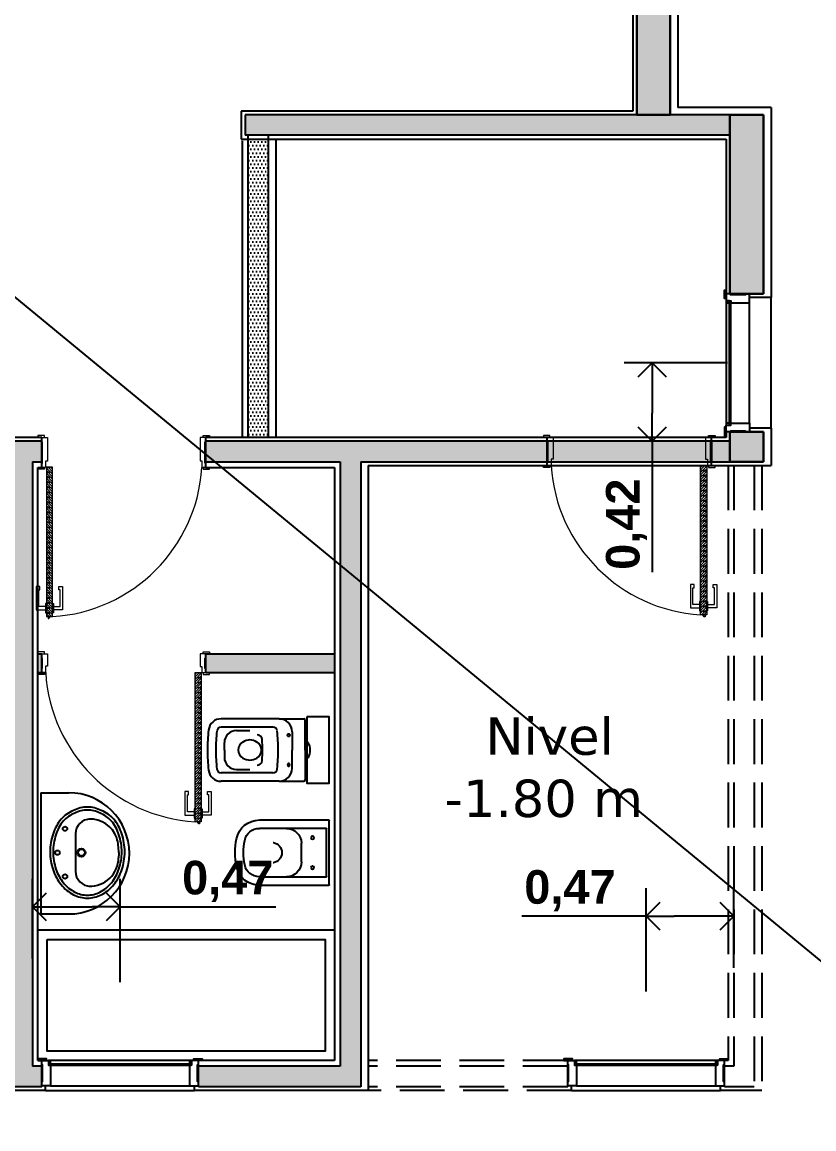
# Model space of a CAD drawing. Header units: millimetres. Extents: x 1416 to 3571, y 1446 to 1743.
# Drawn here: x 1438.39 to 1442.63, y 1486.88 to 1492.81 of the extents above; entities that cross this region are included whole.
import ezdxf

# ---------------------------------------------------------------- set-up
doc = ezdxf.new("R2010")
doc.units = ezdxf.units.MM
doc.header["$PDMODE"] = 3
doc.linetypes.add('ACAD_ISO02W100', pattern=[15, 12, -3])
for name, color, linetype in [('2 - Pisos', 252, 'Continuous'), ('2-Muro 15', 160, 'Continuous'), ('2-Revoques', 7, 'Continuous'), ('2-Sanitarios', 86, 'Continuous'), ('3-Replanteo Carpinterías', 30, 'Continuous'), ('3-Ventanas', 7, 'Continuous')]:
    doc.layers.add(name, color=color, linetype=linetype)
doc.layers.add('2-Muro 20', color=10, linetype='Continuous', lineweight=30)
doc.layers.add('3-Puertas', color=7, linetype='Continuous', lineweight=0)
doc.styles.add('SANSSERIFBOLD', font='sasb____.pfb')
doc.styles.get("Standard").update_dxf_attribs({"font": 'arial.ttf'})
doc.dimstyles.new('cota de flecha 1en100', dxfattribs={"dimtxt": 0.18, "dimasz": 0.15, "dimexe": 0.15, "dimexo": 0, "dimgap": 0.025, "dimtad": 1, "dimtxsty": 'SANSSERIFBOLD', "dimblk": 'OPEN90', "dimcen": 0.3, "dimadec": 0, "dimazin": 0, "dimtfac": 1, "dimtmove": 0, "dimatfit": 3, "dimldrblk": 'OPEN90', "dimfxl": 1, "dimarcsym": 0})
pattern_1 = [(0, (-91.191726, 0), (0.009921875, 0.01984375), [0, -0.01984375])]

# ---------------------------------------------------------------- blocks, each defined once
blk = doc.blocks.new('_Open90')
at = {"color": 0, "linetype": 'ByBlock', "lineweight": -2}
for p, q in [((-0.5, 0.5), (0, 0)), ((0, 0), (-1, 0)), ((0, 0), (-0.5, -0.5))]:
    blk.add_line(p, q, dxfattribs=at)
blk = doc.blocks.new('*D98')
at = {"layer": '3-Replanteo Carpinterías', "color": 0, "lineweight": -2}
for p, q in [((1438.4435, 1487.7929), (1438.4435, 1488.2201)), ((1438.9135, 1487.6662), (1438.9135, 1488.2201)), ((1438.5935, 1488.0701), (1438.7635, 1488.0701)), ((1438.9135, 1488.0701), (1439.749, 1488.0701))]:
    blk.add_line(p, q, dxfattribs=at)
at = {"layer": 'Defpoints', "color": 0}
for p in [(1438.4435, 1488.0701), (1438.4435, 1487.7929), (1438.9135, 1487.6662)]:
    blk.add_point(p, dxfattribs=at)
at = {"layer": '3-Replanteo Carpinterías', "color": 0, "lineweight": -2, "xscale": 0.15, "yscale": 0.15, "zscale": 0.15, "rotation": 180}
blk.add_blockref('_Open90', (1438.4435, 1488.0701), dxfattribs=at)
at = {"layer": '3-Replanteo Carpinterías', "color": 0, "lineweight": -2, "xscale": 0.15, "yscale": 0.15, "zscale": 0.15}
blk.add_blockref('_Open90', (1438.9135, 1488.0701), dxfattribs=at)
at = {"layer": '3-Replanteo Carpinterías', "color": 0, "insert": (1439.4909, 1488.2067), "char_height": 0.18, "attachment_point": 5, "style": 'SANSSERIFBOLD'}
blk.add_mtext('0,47', dxfattribs=at)
blk = doc.blocks.new('*D99')
at = {"layer": '3-Replanteo Carpinterías', "color": 0, "lineweight": -2}
for p, q in [((1442.1693, 1490.9859), (1441.6155, 1490.9859)), ((1441.7655, 1490.8359), (1441.7655, 1490.7159)), ((1442.0426, 1490.5659), (1441.6155, 1490.5659)), ((1441.7655, 1490.5659), (1441.7655, 1489.8649))]:
    blk.add_line(p, q, dxfattribs=at)
at = {"layer": 'Defpoints', "color": 0}
for p in [(1442.1693, 1490.9859), (1441.7655, 1490.5659), (1442.0426, 1490.5659)]:
    blk.add_point(p, dxfattribs=at)
at = {"layer": '3-Replanteo Carpinterías', "color": 0, "lineweight": -2, "xscale": 0.15, "yscale": 0.15, "zscale": 0.15}
for p, rotation in [((1441.7655, 1490.9859), 90), ((1441.7655, 1490.5659), 270)]:
    blk.add_blockref('_Open90', p, dxfattribs=dict(at, rotation=rotation))
at = {"layer": '3-Replanteo Carpinterías', "color": 0, "insert": (1441.6289, 1490.1214), "char_height": 0.18, "attachment_point": 5, "rotation": 90, "style": 'SANSSERIFBOLD'}
blk.add_mtext('0,42', dxfattribs=at)
blk = doc.blocks.new('i')
for p, q in [((1235.1346, 1802.349), (1235.3245, 1802.349)), ((1235.1346, 1802.304), (1235.4925, 1802.304)), ((1235.3245, 1802.349), (1235.5065, 1802.349)), ((1235.4945, 1802.302), (1235.4945, 1802.046)), ((1235.5095, 1802.346), (1235.5095, 1802.002)), ((1235.3595, 1802.224), (1235.3595, 1802.124)), ((1235.4925, 1802.044), (1235.1346, 1802.044)), ((1235.1346, 1801.999), (1235.3245, 1801.999)), ((1235.3245, 1801.999), (1235.5065, 1801.999))]:
    blk.add_line(p, q)
for centre in [(1235.4195, 1802.254), (1235.4195, 1802.094)]:
    blk.add_circle(centre, 0.0085)
for centre, radius, start, end in [((1235.1346, 1802.224), 0.125, 90, 168.55585), ((1235.1346, 1802.224), 0.08, 90, 168.55585), ((1235.2795, 1802.224), 0.08, 0, 90), ((1235.4925, 1802.302), 0.002, 0, 90), ((1235.5065, 1802.346), 0.003, 0, 90), ((1235.3815, 1802.174), 0.377, 168.55585, 191.44415), ((1235.3815, 1802.174), 0.332, 168.55585, 191.44415), ((1235.1995, 1802.1536), 0.075, 82.39422, 82.744), ((1235.1978, 1802.1714), 0.0578, 2.61926, 78.39406), ((1235.1978, 1802.1767), 0.0578, 281.60594, 357.38074), ((1235.1995, 1802.1944), 0.075, 277.256, 277.60578), ((1235.2795, 1802.124), 0.08, 270, 0), ((1235.1346, 1802.124), 0.125, 191.44415, 270), ((1235.1346, 1802.124), 0.08, 191.44415, 270), ((1235.4925, 1802.046), 0.002, 270, 0), ((1235.5065, 1802.002), 0.003, 270, 0)]:
    blk.add_arc(centre, radius, start, end)
blk = doc.blocks.new('*D74')
at = {"layer": '3-Replanteo Carpinterías', "color": 0, "lineweight": -2}
for p, q in [((1441.7335, 1487.6162), (1441.7335, 1488.1701)), ((1442.2035, 1487.7429), (1442.2035, 1488.1701)), ((1441.7335, 1488.0201), (1441.0674, 1488.0201)), ((1442.0535, 1488.0201), (1441.8835, 1488.0201))]:
    blk.add_line(p, q, dxfattribs=at)
at = {"layer": 'Defpoints', "color": 0}
for p in [(1442.2035, 1488.0201), (1442.2035, 1487.7429), (1441.7335, 1487.6162)]:
    blk.add_point(p, dxfattribs=at)
at = {"layer": '3-Replanteo Carpinterías', "color": 0, "lineweight": -2, "xscale": 0.15, "yscale": 0.15, "zscale": 0.15, "rotation": 180}
blk.add_blockref('_Open90', (1441.7335, 1488.0201), dxfattribs=at)
at = {"layer": '3-Replanteo Carpinterías', "color": 0, "lineweight": -2, "xscale": 0.15, "yscale": 0.15, "zscale": 0.15}
blk.add_blockref('_Open90', (1442.2035, 1488.0201), dxfattribs=at)
at = {"layer": '3-Replanteo Carpinterías', "color": 0, "insert": (1441.3254, 1488.1567), "char_height": 0.18, "attachment_point": 5, "style": 'SANSSERIFBOLD'}
blk.add_mtext('0,47', dxfattribs=at)

msp = doc.modelspace()

# ---------------------------------------------------------------- hatches: boundary and pattern name
at = {"layer": '2-Muro 15'}
h = msp.add_hatch(dxfattribs=at)
h.set_pattern_fill('DOTS', color=256, scale=0.0125, style=0)
h.set_pattern_definition(pattern_1)
h.paths.add_polyline_path([(1442.1835, 1492.3159), (1441.8635, 1492.3159), (1441.6835, 1492.3159), (1439.5835, 1492.3159), (1439.5835, 1492.2059), (1442.1835, 1492.2059)])
h.paths.add_polyline_path([(1442.1835, 1490.5659), (1439.3735, 1490.5659), (1439.3735, 1490.4559), (1440.0935, 1490.4559), (1440.0935, 1487.2159), (1439.3335, 1487.2159), (1439.3335, 1487.1059), (1440.2035, 1487.1059), (1440.2035, 1490.4559), (1442.1835, 1490.4559)])
h.paths.add_polyline_path([(1438.4935, 1490.5659), (1437.2735, 1490.5659), (1437.2735, 1490.4559), (1438.3335, 1490.4559), (1438.3335, 1487.4159), (1437.5835, 1487.4159), (1437.5835, 1487.3059), (1438.3335, 1487.3059), (1438.3335, 1487.1059), (1438.4935, 1487.1059), (1438.4935, 1487.2159), (1438.4435, 1487.2159), (1438.4435, 1490.4559), (1438.4935, 1490.4559)])
h.paths.add_polyline_path([(1436.3435, 1490.3859), (1436.2335, 1490.3859), (1436.2335, 1489.3359), (1436.3435, 1489.3359)])
h.paths.add_polyline_path([(1436.3935, 1490.5659), (1436.3435, 1490.5659), (1436.3435, 1490.4559), (1436.3935, 1490.4559)])
h.paths.add_polyline_path([(1436.3435, 1488.3959), (1436.2335, 1488.3959), (1436.2335, 1487.3059), (1436.7435, 1487.3059), (1436.7435, 1487.4159), (1436.3435, 1487.4159)])
h = msp.add_hatch(dxfattribs=at)
h.set_pattern_fill('DOTS', color=256, scale=0.0125, style=0)
h.set_pattern_definition(pattern_1)
h.paths.add_polyline_path([(1439.7083, 1492.1859), (1439.5983, 1492.1859), (1439.5983, 1490.5859), (1439.7083, 1490.5859)])
at = {"layer": '2-Muro 20'}
h = msp.add_hatch(dxfattribs=at)
h.set_pattern_fill('DOTS', color=256, scale=0.0125, style=0)
h.set_pattern_definition(pattern_1)
h.paths.add_polyline_path([(1439.5935, 1495.3559), (1439.5935, 1495.5359), (1438.9835, 1495.5359), (1438.9835, 1495.3559)])
h.paths.add_polyline_path([(1441.8635, 1495.5359), (1441.6335, 1495.5359), (1441.6335, 1495.3559), (1441.6835, 1495.3559), (1441.6835, 1495.3059), (1441.8635, 1495.3059)])
h.paths.add_polyline_path([(1441.6835, 1492.3159), (1441.8635, 1492.3159), (1441.8635, 1494.7159), (1441.6835, 1494.7159)])
h.paths.add_polyline_path([(1442.3635, 1492.3159), (1442.1835, 1492.3159), (1442.1835, 1491.3559), (1442.3635, 1491.3559)])
h.paths.add_polyline_path([(1442.3635, 1490.4559), (1442.3635, 1490.6159), (1442.1835, 1490.6159), (1442.1835, 1490.4559)])
h.paths.add_polyline_path([(1431.9635, 1492.0559), (1432.1435, 1492.0559), (1432.1435, 1494.4659), (1431.9635, 1494.4659)])
h.paths.add_polyline_path([(1432.8935, 1495.3559), (1432.8935, 1495.5359), (1431.9635, 1495.5359), (1431.9635, 1495.3059), (1432.1435, 1495.3059), (1432.1435, 1495.3559)])
h.paths.add_polyline_path([(1435.3335, 1495.5359), (1435.3335, 1495.3559), (1436.5435, 1495.3559), (1436.5435, 1495.5359)])
h.paths.add_polyline_path([(1435.3335, 1490.5659), (1435.3335, 1490.3859), (1436.3435, 1490.3859), (1436.3435, 1490.5659)])
h.paths.add_polyline_path([(1432.8935, 1490.3859), (1432.8935, 1490.5659), (1432.1435, 1490.5659), (1432.1435, 1491.2159), (1431.9635, 1491.2159), (1431.9635, 1490.3859)])
at = {"layer": '2-Revoques'}
h = msp.add_hatch(dxfattribs=at)
h.set_pattern_fill('DOTS', color=256, scale=0.0125, style=0)
h.set_pattern_definition(pattern_1)
h.paths.add_polyline_path([(1439.3735, 1489.4259), (1439.3735, 1489.4034), (1439.3735, 1489.3259), (1440.0635, 1489.3259), (1440.0635, 1489.4259)])
h.paths.add_polyline_path([(1436.2135, 1490.5859), (1436.3135, 1490.5859), (1436.3135, 1491.3859), (1436.2135, 1491.3859)])
h.paths.add_polyline_path([(1436.3135, 1495.3356), (1436.2135, 1495.3356), (1436.2135, 1492.2859), (1436.3135, 1492.2859)])
h.paths.add_polyline_path([(1438.4935, 1489.4259), (1438.4735, 1489.4259), (1438.4735, 1489.3259), (1438.4935, 1489.3259), (1438.4935, 1489.3484)])
at = {"layer": '3-Puertas'}
h = msp.add_hatch(dxfattribs=at)
h.set_pattern_fill('CORK', color=252, scale=0.003, angle=765, style=0)
h.set_pattern_definition([(315, (1316.915751, 1606.219166), (-0.0067351921, -0.0067351921), []), (180, (1316.922486, 1606.219166), (-1e-17, 0.02694078), [0.01347039, -0.01347039]), (180, (1316.92417, 1606.217482), (-1e-17, 0.02694078), [0.01347039, -0.01347039]), (180, (1316.925854, 1606.215798), (-1e-17, 0.02694078), [0.01347039, -0.01347039])])
h.paths.add_polyline_path([(1438.5516, 1489.6262), (1438.5516, 1490.4262), (1438.5184, 1490.4262), (1438.5184, 1489.6262)])
h = msp.add_hatch(dxfattribs=at)
h.set_pattern_fill('CORK', color=252, scale=0.003, angle=765, style=0)
h.set_pattern_definition([(225, (1563.661309, 1606.229166), (0.0067351921, -0.0067351921), []), (7e-15, (1563.654574, 1606.229166), (1e-17, 0.02694078), [0.01347039, -0.01347039]), (7e-15, (1563.65289, 1606.227482), (1e-17, 0.02694078), [0.01347039, -0.01347039]), (7e-15, (1563.651206, 1606.225798), (1e-17, 0.02694078), [0.01347039, -0.01347039])])
h.paths.add_polyline_path([(1442.0254, 1489.6362), (1442.0254, 1490.4362), (1442.0587, 1490.4362), (1442.0587, 1489.6362)])
h = msp.add_hatch(dxfattribs=at)
h.set_pattern_fill('CORK', color=252, scale=0.003, angle=765, style=0)
h.set_pattern_definition([(225, (1560.951309, 1605.119166), (0.0067351921, -0.0067351921), []), (7e-15, (1560.944574, 1605.119166), (1e-17, 0.02694078), [0.01347039, -0.01347039]), (7e-15, (1560.94289, 1605.117482), (1e-17, 0.02694078), [0.01347039, -0.01347039]), (7e-15, (1560.941206, 1605.115798), (1e-17, 0.02694078), [0.01347039, -0.01347039])])
h.paths.add_polyline_path([(1439.3154, 1488.5262), (1439.3154, 1489.3262), (1439.3487, 1489.3262), (1439.3487, 1488.5262)])

# ---------------------------------------------------------------- linework, layer by layer
at = {"layer": '2-Muro 15'}
for p, q in [((1441.6835, 1492.3159), (1439.5835, 1492.3159)), ((1439.5835, 1492.3159), (1439.5835, 1492.2059)), ((1442.1835, 1492.3159), (1441.8635, 1492.3159)), ((1442.1835, 1492.2059), (1439.5835, 1492.2059)), ((1439.5983, 1492.2059), (1439.5983, 1490.5859)), ((1439.7083, 1492.2059), (1439.7083, 1490.5859)), ((1438.4935, 1490.5659), (1437.2735, 1490.5659)), ((1438.4935, 1490.4559), (1438.4935, 1490.5659)), ((1442.1835, 1490.5659), (1439.3735, 1490.5659)), ((1439.3735, 1490.4559), (1439.3735, 1490.5659)), ((1441.2035, 1490.4659), (1441.2035, 1490.5659)), ((1442.0835, 1490.5659), (1442.0835, 1490.4559)), ((1442.0835, 1490.4659), (1442.0835, 1490.5659)), ((1438.4435, 1490.4559), (1438.4935, 1490.4559)), ((1438.4435, 1490.4559), (1438.4435, 1487.2159)), ((1439.3735, 1490.4559), (1440.0935, 1490.4559)), ((1440.0935, 1490.4559), (1440.0935, 1487.2159)), ((1440.2035, 1490.4559), (1442.1835, 1490.4559)), ((1440.2035, 1490.4559), (1440.2035, 1487.1059)), ((1438.4935, 1487.2159), (1438.4435, 1487.2159)), ((1438.4935, 1487.1059), (1438.4935, 1487.2159)), ((1440.0935, 1487.2159), (1439.3335, 1487.2159)), ((1439.3335, 1487.1059), (1439.3335, 1487.2159)), ((1441.3135, 1487.1059), (1441.3135, 1487.2159)), ((1442.1535, 1487.1059), (1442.1535, 1487.2159)), ((1438.4935, 1487.1059), (1438.3335, 1487.1059)), ((1440.2035, 1487.1059), (1439.3335, 1487.1059))]:
    msp.add_line(p, q, dxfattribs=at)
at = {"layer": '2-Muro 15', "linetype": 'ACAD_ISO02W100', "ltscale": 0.02}
for p, q in [((1442.2035, 1490.4359), (1442.2035, 1487.2159)), ((1442.3135, 1490.4359), (1442.3135, 1487.1059)), ((1441.3135, 1487.2159), (1440.2435, 1487.2159)), ((1442.2035, 1487.2159), (1442.1535, 1487.2159)), ((1441.3135, 1487.1059), (1440.2435, 1487.1059)), ((1442.3135, 1487.1059), (1442.1535, 1487.1059))]:
    msp.add_line(p, q, dxfattribs=at)
at = {"layer": '2-Muro 20'}
for p, q in [((1441.6835, 1494.7159), (1441.6835, 1492.3159)), ((1441.8635, 1494.7159), (1441.8635, 1492.3159)), ((1441.8635, 1492.3159), (1441.6835, 1492.3159)), ((1442.1835, 1492.3159), (1442.1835, 1491.3559)), ((1442.3635, 1492.3159), (1442.1835, 1492.3159)), ((1442.3635, 1492.3159), (1442.3635, 1491.3559)), ((1442.1835, 1491.3559), (1442.3635, 1491.3559)), ((1442.1835, 1490.6159), (1442.1835, 1490.4559)), ((1442.1835, 1490.6159), (1442.3635, 1490.6159)), ((1442.3635, 1490.6159), (1442.3635, 1490.4559)), ((1442.1835, 1490.4559), (1442.3635, 1490.4559))]:
    msp.add_line(p, q, dxfattribs=at)
at = {"layer": '2-Revoques'}
for p, q in [((1441.6635, 1494.7159), (1441.6635, 1492.3359)), ((1441.9035, 1494.7359), (1441.9035, 1492.3559)), ((1441.6635, 1492.3359), (1439.5635, 1492.3359)), ((1439.5635, 1492.3359), (1439.5635, 1492.1859)), ((1442.4035, 1492.3559), (1441.9035, 1492.3559)), ((1442.4035, 1492.3559), (1442.4035, 1491.3359)), ((1439.5635, 1492.1859), (1442.1635, 1492.1859)), ((1439.5683, 1492.1759), (1439.5683, 1490.5859)), ((1439.7483, 1492.1859), (1439.7483, 1490.5859)), ((1442.1635, 1492.1859), (1442.1635, 1491.3559)), ((1442.1635, 1490.6159), (1442.1635, 1490.5859)), ((1442.4035, 1490.6359), (1442.4035, 1490.4359)), ((1438.4935, 1490.5859), (1437.2735, 1490.5859)), ((1438.4935, 1490.4259), (1438.4935, 1490.5859)), ((1442.1635, 1490.5859), (1439.3735, 1490.5859)), ((1439.3735, 1490.4259), (1439.3735, 1490.5859)), ((1441.2035, 1490.4359), (1441.2035, 1490.5859)), ((1442.0835, 1490.4359), (1442.0835, 1490.5859)), ((1438.4735, 1490.4259), (1438.4935, 1490.4259)), ((1438.4735, 1487.2459), (1438.4735, 1490.4259)), ((1439.3735, 1490.4259), (1440.0635, 1490.4259)), ((1440.0635, 1490.4259), (1440.0635, 1487.2459)), ((1440.2435, 1490.4359), (1440.2435, 1487.0859)), ((1440.2435, 1490.4359), (1442.4035, 1490.4359)), ((1438.4735, 1489.4259), (1438.4935, 1489.4259)), ((1438.4935, 1489.3259), (1438.4935, 1489.4259)), ((1439.3735, 1489.4259), (1440.0635, 1489.4259)), ((1439.3735, 1489.3259), (1439.3735, 1489.4259)), ((1438.4735, 1489.3259), (1438.4935, 1489.3259)), ((1439.3735, 1489.3259), (1440.0635, 1489.3259)), ((1438.4935, 1487.2459), (1438.4735, 1487.2459)), ((1440.0635, 1487.2459), (1439.3335, 1487.2459)), ((1441.3135, 1487.2459), (1441.2935, 1487.2459)), ((1438.5135, 1487.0859), (1438.2935, 1487.0859)), ((1440.2435, 1487.0859), (1439.3135, 1487.0859))]:
    msp.add_line(p, q, dxfattribs=at)
at = {"layer": '2-Revoques', "linetype": 'ACAD_ISO02W100', "ltscale": 0.02}
for p, q in [((1442.1735, 1490.4359), (1442.1735, 1487.2459)), ((1442.3535, 1490.4359), (1442.3535, 1487.0859)), ((1441.3135, 1487.2459), (1440.2435, 1487.2459)), ((1442.1735, 1487.2459), (1442.1535, 1487.2459)), ((1441.3335, 1487.0859), (1440.2435, 1487.0859)), ((1442.3535, 1487.0859), (1442.1335, 1487.0859))]:
    msp.add_line(p, q, dxfattribs=at)
at = {"layer": '2-Revoques'}
for points in [[(1442.4035, 1491.3359), (1442.2885, 1491.3359), (1442.2885, 1491.3559), (1442.1635, 1491.3559)], [(1442.4035, 1490.6359), (1442.2885, 1490.6359), (1442.2885, 1490.6159), (1442.1635, 1490.6159)], [(1438.5135, 1487.0859), (1438.5135, 1487.1109), (1438.4935, 1487.1109), (1438.4935, 1487.2459)], [(1439.3135, 1487.0859), (1439.3135, 1487.1109), (1439.3335, 1487.1109), (1439.3335, 1487.2459)], [(1441.3335, 1487.0859), (1441.3335, 1487.1109), (1441.3135, 1487.1109), (1441.3135, 1487.2459)], [(1442.1335, 1487.0859), (1442.1335, 1487.1109), (1442.1535, 1487.1109), (1442.1535, 1487.2459)]]:
    msp.add_lwpolyline(points, dxfattribs=at)
at = {"layer": '2-Sanitarios'}
for p, q in [((1454.1141, 1478.355), (1416.4031, 1509.4147)), ((1439.7659, 1489.0782), (1439.4555, 1489.0782)), ((1439.7659, 1489.0782), (1439.8983, 1489.0782)), ((1439.9065, 1488.9109), (1439.9065, 1489.07)), ((1439.7337, 1489.0333), (1439.4549, 1489.0333)), ((1439.5377, 1489.0153), (1439.6096, 1489.0153)), ((1439.8361, 1489.008), (1439.8361, 1488.9109)), ((1439.4729, 1488.9109), (1439.4729, 1488.9505)), ((1439.4729, 1488.9109), (1439.4729, 1488.8713)), ((1439.8361, 1488.8138), (1439.8361, 1488.9109)), ((1439.9065, 1488.9109), (1439.9065, 1488.7518)), ((1439.7337, 1488.7885), (1439.4549, 1488.7885)), ((1439.5377, 1488.8065), (1439.6096, 1488.8065)), ((1439.7659, 1488.7436), (1439.4555, 1488.7436)), ((1439.7659, 1488.7436), (1439.8983, 1488.7436)), ((1438.4885, 1488.6819), (1438.4885, 1488.0319)), ((1438.4885, 1488.6819), (1438.6385, 1488.6819)), ((1438.6745, 1488.4609), (1438.6745, 1488.2609)), ((1438.4885, 1488.0319), (1438.6385, 1488.0319)), ((1440.0635, 1487.9459), (1438.4735, 1487.9459))]:
    msp.add_line(p, q, dxfattribs=at)
for points in [[(1439.9157, 1489.0882), (1439.9157, 1488.7336), (1440.0355, 1488.7336), (1440.0355, 1489.0882)], [(1438.5235, 1487.8959), (1440.0135, 1487.8959), (1440.0135, 1487.2959), (1438.5235, 1487.2959)]]:
    msp.add_lwpolyline(points, close=True, dxfattribs=at)
for points in [[(1439.8178, 1488.9832, -0.120573), (1439.8155, 1488.9837, -0.105064), (1439.8135, 1488.9854, -0.088664), (1439.8122, 1488.9878, -0.079761), (1439.8117, 1488.9908, -0.079761), (1439.8122, 1488.9938, -0.088664), (1439.8135, 1488.9962, -0.105064), (1439.8155, 1488.9979, -0.120573), (1439.8178, 1488.9985, -0.120573)], [(1439.8178, 1488.9985, -0.135765), (1439.8197, 1488.9979, -0.106933), (1439.8215, 1488.9962, -0.081683), (1439.8226, 1488.9939, -0.069843), (1439.823, 1488.9908, -0.069843), (1439.8226, 1488.9878, -0.081683), (1439.8215, 1488.9854, -0.106933), (1439.8197, 1488.9837, -0.135765), (1439.8178, 1488.9832, -0.135765)], [(1439.8178, 1488.8386, 0.120573), (1439.8155, 1488.8381, 0.105064), (1439.8135, 1488.8364, 0.088664), (1439.8122, 1488.834, 0.079761), (1439.8117, 1488.831, 0.079761), (1439.8122, 1488.828, 0.088664), (1439.8135, 1488.8256, 0.105064), (1439.8155, 1488.8239, 0.120573), (1439.8178, 1488.8233, 0.120573)], [(1439.8178, 1488.8233, 0.135765), (1439.8197, 1488.8239, 0.106933), (1439.8215, 1488.8256, 0.081683), (1439.8226, 1488.8279, 0.069843), (1439.823, 1488.831, 0.069843), (1439.8226, 1488.834, 0.081683), (1439.8215, 1488.8364, 0.106933), (1439.8197, 1488.8381, 0.135765), (1439.8178, 1488.8386, 0.135765)], [(1438.9065, 1488.3609, 0.072856), (1438.8961, 1488.4398, 0.088119)], [(1438.9065, 1488.3609, -0.02495), (1438.9055, 1488.3335, -0.088119)]]:
    msp.add_lwpolyline(points, format="xyb", dxfattribs=at)
for points in [[(1438.9385, 1488.3649, 0.080772), (1438.9227, 1488.4621, 0.089305), (1438.88, 1488.5403, 0.110962), (1438.8128, 1488.5869, 0.119182), (1438.7385, 1488.6049, 0.119182), (1438.6643, 1488.5869, 0.110962), (1438.5971, 1488.5403, 0.089305), (1438.5543, 1488.4621, 0.080772), (1438.5385, 1488.3649, 0.080772), (1438.5543, 1488.2678, 0.089305), (1438.5971, 1488.1895, 0.104793), (1438.6643, 1488.1349, 0.119182), (1438.7385, 1488.1169, 0.119182), (1438.8128, 1488.1349, 0.104793), (1438.88, 1488.1895, 0.089305), (1438.9227, 1488.2678, 0.080772)], [(1438.9225, 1488.3649, 0.080772), (1438.9076, 1488.457, 0.088756), (1438.8678, 1488.5298, 0.11126), (1438.8061, 1488.5724, 0.120398), (1438.7385, 1488.5889, 0.120398), (1438.671, 1488.5724, 0.11126), (1438.6092, 1488.5298, 0.088756), (1438.5695, 1488.457, 0.080772), (1438.5545, 1488.3649, 0.080772), (1438.5695, 1488.2728, 0.089305), (1438.6096, 1488.1996, 0.104793), (1438.6716, 1488.1491, 0.119182), (1438.7385, 1488.1329, 0.119182), (1438.8055, 1488.1491, 0.104793), (1438.8675, 1488.1996, 0.089305), (1438.9076, 1488.2728, 0.080772)]]:
    msp.add_lwpolyline(points, format="xyb", close=True, dxfattribs=at)
for centre, radius in [((1438.6185, 1488.4889), 0.012), ((1438.5785, 1488.3609), 0.012), ((1438.7065, 1488.3609), 0.0219), ((1438.7065, 1488.3609), 0.0179), ((1438.6185, 1488.2329), 0.012)]:
    msp.add_circle(centre, radius, dxfattribs=at)
for centre, radius, start, end in [((1439.4555, 1489.0105), 0.0678, 90, 173.56456), ((1439.7659, 1489.008), 0.0702, 0, 90), ((1439.8983, 1489.07), 0.00819, 0, 90), ((1440.3382, 1488.9109), 0.9561, 173.56456, 180), ((1440.3364, 1488.9109), 0.9094, 173.57291, 180), ((1439.4555, 1489.0103), 0.023, 90, 173.57291), ((1439.5377, 1488.9505), 0.0648, 90, 180), ((1439.7331, 1489.0103), 0.023, 6.42709, 90), ((1438.8522, 1488.9109), 0.9094, 0, 6.42709), ((1439.5979, 1488.9109), 0.0504, 121.47191, 180), ((1439.6091, 1488.8959), 0.069, 89.56202, 122.8418), ((1439.6101, 1488.8959), 0.069, 57.1582, 90.43798), ((1439.6213, 1488.9109), 0.0504, 0, 58.52809), ((1439.6485, 1488.9654), 0.027, 3.36318, 90), ((1438.7205, 1488.9109), 0.9567, 0, 3.36318), ((1439.9056, 1488.9419), 0.0184, 28.88836, 87.29185), ((1439.8592, 1488.9109), 0.0742, 327.50485, 32.49515), ((1440.3382, 1488.9109), 0.9561, 180, 186.43544), ((1440.3364, 1488.9109), 0.9094, 180, 186.42709), ((1439.5979, 1488.9109), 0.0504, 180, 238.52809), ((1439.6213, 1488.9109), 0.0504, 301.47191, 0), ((1438.7205, 1488.9109), 0.9567, 356.63682, 0), ((1438.8522, 1488.9109), 0.9094, 353.57291, 0), ((1439.5377, 1488.8713), 0.0648, 180, 270), ((1439.6091, 1488.9259), 0.069, 237.1582, 270.43798), ((1439.6101, 1488.9259), 0.069, 269.56202, 302.8418), ((1439.6485, 1488.8564), 0.027, 270, 356.63682), ((1439.9056, 1488.8799), 0.0184, 272.70815, 331.11164), ((1439.4555, 1488.8113), 0.0678, 186.43544, 270), ((1439.4555, 1488.8115), 0.023, 186.42709, 270), ((1439.7331, 1488.8115), 0.023, 270, 353.57291), ((1439.7659, 1488.8138), 0.0702, 270, 0), ((1439.8983, 1488.7518), 0.00819, 270, 0), ((1438.6385, 1488.3569), 0.325, 270, 90), ((1438.7545, 1488.4609), 0.08, 90, 180), ((1438.7518, 1488.3868), 0.1538, 20.171, 92.09964), ((1438.7518, 1488.335), 0.1538, 267.90036, 359.45523), ((1438.7545, 1488.2609), 0.08, 180, 270)]:
    msp.add_arc(centre, radius, start, end, dxfattribs=at)
at = {"layer": '3-Puertas', "color": 2}
for points in [[(1438.4735, 1490.587), (1438.5084, 1490.587), (1438.5084, 1490.5967), (1438.4735, 1490.5967), (1438.4735, 1490.587)], [(1438.5147, 1490.4259), (1438.5147, 1490.4259), (1438.5147, 1490.4259), (1438.4935, 1490.4259), (1438.4935, 1490.4475), (1438.4984, 1490.4475), (1438.4984, 1490.5634), (1438.4935, 1490.5634), (1438.4935, 1490.5859), (1438.4935, 1490.5859), (1438.5247, 1490.5859), (1438.5247, 1490.5859), (1438.5247, 1490.5859), (1438.5247, 1490.5859), (1438.5247, 1490.4594), (1438.5247, 1490.4594), (1438.5247, 1490.4594), (1438.5147, 1490.4594), (1438.5147, 1490.4259)], [(1439.3523, 1490.4259), (1439.3523, 1490.4259), (1439.3523, 1490.4259), (1439.3735, 1490.4259), (1439.3735, 1490.4484), (1439.3686, 1490.4484), (1439.3686, 1490.5634), (1439.3735, 1490.5634), (1439.3735, 1490.5859), (1439.3735, 1490.5859), (1439.3423, 1490.5859), (1439.3423, 1490.5859), (1439.3423, 1490.5859), (1439.3423, 1490.5859), (1439.3423, 1490.4603), (1439.3423, 1490.4603), (1439.3423, 1490.4603), (1439.3523, 1490.4603), (1439.3523, 1490.4259)], [(1439.3935, 1490.587), (1439.3586, 1490.587), (1439.3586, 1490.5967), (1439.3935, 1490.5967), (1439.3935, 1490.587)], [(1441.1835, 1490.587), (1441.2185, 1490.587), (1441.2185, 1490.5967), (1441.1835, 1490.5967), (1441.1835, 1490.587)], [(1441.2247, 1490.4359), (1441.2247, 1490.4359), (1441.2247, 1490.4359), (1441.2035, 1490.4359), (1441.2035, 1490.4584), (1441.2084, 1490.4584), (1441.2084, 1490.5634), (1441.2035, 1490.5634), (1441.2035, 1490.5859), (1441.2035, 1490.5859), (1441.2347, 1490.5859), (1441.2347, 1490.5859), (1441.2347, 1490.5859), (1441.2347, 1490.5859), (1441.2347, 1490.4703), (1441.2347, 1490.4703), (1441.2347, 1490.4703), (1441.2247, 1490.4703), (1441.2247, 1490.4359)], [(1442.0623, 1490.4359), (1442.0623, 1490.4359), (1442.0623, 1490.4359), (1442.0835, 1490.4359), (1442.0835, 1490.4575), (1442.0786, 1490.4575), (1442.0786, 1490.5634), (1442.0835, 1490.5634), (1442.0835, 1490.5859), (1442.0835, 1490.5859), (1442.0523, 1490.5859), (1442.0523, 1490.5859), (1442.0523, 1490.5859), (1442.0523, 1490.5859), (1442.0523, 1490.4694), (1442.0523, 1490.4694), (1442.0523, 1490.4694), (1442.0623, 1490.4694), (1442.0623, 1490.4359)], [(1442.1035, 1490.587), (1442.0687, 1490.587), (1442.0687, 1490.5967), (1442.1035, 1490.5967), (1442.1035, 1490.587)], [(1438.4735, 1490.4251), (1438.5085, 1490.4251), (1438.5085, 1490.4155), (1438.4735, 1490.4155), (1438.4735, 1490.4251)], [(1439.3935, 1490.4251), (1439.3586, 1490.4251), (1439.3586, 1490.4155), (1439.3935, 1490.4155), (1439.3935, 1490.4251)], [(1441.1835, 1490.4351), (1441.2185, 1490.4351), (1441.2185, 1490.4255), (1441.1835, 1490.4255), (1441.1835, 1490.4351)], [(1442.1035, 1490.4351), (1442.0686, 1490.4351), (1442.0686, 1490.4255), (1442.1035, 1490.4255), (1442.1035, 1490.4351)], [(1438.4735, 1489.427), (1438.5085, 1489.427), (1438.5085, 1489.4367), (1438.4735, 1489.4367), (1438.4735, 1489.427)], [(1438.5147, 1489.3259), (1438.5147, 1489.3259), (1438.5147, 1489.3259), (1438.4935, 1489.3259), (1438.4935, 1489.3484), (1438.4984, 1489.3484), (1438.4984, 1489.4034), (1438.4935, 1489.4034), (1438.4935, 1489.4259), (1438.4935, 1489.4259), (1438.5247, 1489.4259), (1438.5247, 1489.4259), (1438.5247, 1489.4259), (1438.5247, 1489.4259), (1438.5247, 1489.3603), (1438.5247, 1489.3603), (1438.5247, 1489.3603), (1438.5147, 1489.3603), (1438.5147, 1489.3259)], [(1439.3523, 1489.3259), (1439.3523, 1489.3259), (1439.3523, 1489.3259), (1439.3735, 1489.3259), (1439.3735, 1489.3475), (1439.3686, 1489.3475), (1439.3686, 1489.4034), (1439.3735, 1489.4034), (1439.3735, 1489.4259), (1439.3735, 1489.4259), (1439.3423, 1489.4259), (1439.3423, 1489.4259), (1439.3423, 1489.4259), (1439.3423, 1489.4259), (1439.3423, 1489.3594), (1439.3423, 1489.3594), (1439.3423, 1489.3594), (1439.3523, 1489.3594), (1439.3523, 1489.3259)], [(1439.3935, 1489.427), (1439.3587, 1489.427), (1439.3587, 1489.4367), (1439.3935, 1489.4367), (1439.3935, 1489.427)], [(1438.4735, 1489.3251), (1438.5085, 1489.3251), (1438.5085, 1489.3155), (1438.4735, 1489.3155), (1438.4735, 1489.3251)], [(1439.3935, 1489.3251), (1439.3586, 1489.3251), (1439.3586, 1489.3155), (1439.3935, 1489.3155), (1439.3935, 1489.3251)]]:
    msp.add_lwpolyline(points, dxfattribs=at)
for points in [[(1438.5516, 1489.6262), (1438.5516, 1490.4262), (1438.5184, 1490.4262), (1438.5184, 1489.6262)], [(1442.0254, 1489.6362), (1442.0254, 1490.4362), (1442.0587, 1490.4362), (1442.0587, 1489.6362)], [(1439.3154, 1488.5262), (1439.3154, 1489.3262), (1439.3487, 1489.3262), (1439.3487, 1488.5262)]]:
    msp.add_lwpolyline(points, close=True, dxfattribs=at)
at = {"layer": '3-Puertas', "color": 7}
for points in [[(1438.5134, 1489.6802), (1438.4774, 1489.6802), (1438.4774, 1489.7701), (1438.4841, 1489.7701), (1438.4841, 1489.7882), (1438.4644, 1489.7882), (1438.4644, 1489.6622), (1438.5134, 1489.6622)], [(1438.5566, 1489.6802), (1438.5926, 1489.6802), (1438.5926, 1489.7701), (1438.5859, 1489.7701), (1438.5859, 1489.7882), (1438.6056, 1489.7882), (1438.6056, 1489.6622), (1438.5566, 1489.6622)], [(1442.0204, 1489.6902), (1441.9844, 1489.6902), (1441.9844, 1489.7801), (1441.9912, 1489.7801), (1441.9912, 1489.7982), (1441.9714, 1489.7982), (1441.9714, 1489.6722), (1442.0204, 1489.6722)], [(1442.0637, 1489.6902), (1442.0997, 1489.6902), (1442.0997, 1489.7801), (1442.0929, 1489.7801), (1442.0929, 1489.7982), (1442.1127, 1489.7982), (1442.1127, 1489.6722), (1442.0637, 1489.6722)], [(1439.3104, 1488.5802), (1439.2744, 1488.5802), (1439.2744, 1488.6701), (1439.2812, 1488.6701), (1439.2812, 1488.6882), (1439.2614, 1488.6882), (1439.2614, 1488.5622), (1439.3104, 1488.5622)], [(1439.3537, 1488.5802), (1439.3897, 1488.5802), (1439.3897, 1488.6701), (1439.3829, 1488.6701), (1439.3829, 1488.6882), (1439.4027, 1488.6882), (1439.4027, 1488.5622), (1439.3537, 1488.5622)]]:
    msp.add_lwpolyline(points, dxfattribs=at)
for points in [[(1438.5134, 1489.6462), (1438.5184, 1489.6462), (1438.5184, 1489.6962), (1438.5134, 1489.6962)], [(1438.5566, 1489.6462), (1438.5516, 1489.6462), (1438.5516, 1489.6962), (1438.5566, 1489.6962)], [(1442.0204, 1489.6562), (1442.0254, 1489.6562), (1442.0254, 1489.7062), (1442.0204, 1489.7062)], [(1442.0637, 1489.6562), (1442.0587, 1489.6562), (1442.0587, 1489.7062), (1442.0637, 1489.7062)], [(1438.539, 1489.6262), (1438.5274, 1489.6262), (1438.5274, 1489.615), (1438.5313, 1489.615)], [(1442.0381, 1489.6362), (1442.0497, 1489.6362), (1442.0497, 1489.625), (1442.0458, 1489.625)], [(1439.3104, 1488.5462), (1439.3154, 1488.5462), (1439.3154, 1488.5962), (1439.3104, 1488.5962)], [(1439.3537, 1488.5462), (1439.3487, 1488.5462), (1439.3487, 1488.5962), (1439.3537, 1488.5962)], [(1439.3281, 1488.5262), (1439.3397, 1488.5262), (1439.3397, 1488.515), (1439.3358, 1488.515)]]:
    msp.add_lwpolyline(points, close=True, dxfattribs=at)
at = {"layer": '3-Puertas', "color": 251}
for centre, start, end in [((1438.4996, 1490.479), 273.49373, 356.43688), ((1442.0775, 1490.489), 183.56312, 266.50627), ((1439.3675, 1489.379), 183.56312, 266.50627)]:
    msp.add_arc(centre, 0.8544, start, end, dxfattribs=at)
at = {"layer": '3-Ventanas', "color": 1}
for p, q in [((1442.187, 1491.3167), (1442.182, 1491.3167)), ((1442.182, 1491.3067), (1442.182, 1490.6651)), ((1442.187, 1491.3067), (1442.187, 1490.6651)), ((1442.187, 1490.6551), (1442.182, 1490.6551)), ((1438.5327, 1487.2224), (1438.5327, 1487.2274)), ((1439.2844, 1487.2274), (1438.5427, 1487.2274)), ((1439.2844, 1487.2224), (1438.5427, 1487.2224)), ((1439.2943, 1487.2224), (1439.2943, 1487.2274)), ((1441.3527, 1487.2224), (1441.3527, 1487.2274)), ((1442.1044, 1487.2274), (1441.3627, 1487.2274)), ((1442.1044, 1487.2224), (1441.3627, 1487.2224)), ((1442.1143, 1487.2224), (1442.1143, 1487.2274))]:
    msp.add_line(p, q, dxfattribs=at)
at = {"layer": '3-Ventanas'}
for p, q in [((1442.4035, 1490.6359), (1442.4035, 1491.3359)), ((1442.1635, 1491.3087), (1442.1635, 1490.6631)), ((1442.2885, 1490.6631), (1442.2885, 1491.3087)), ((1439.2864, 1487.2459), (1438.5407, 1487.2459)), ((1442.1064, 1487.2459), (1441.3607, 1487.2459)), ((1438.5407, 1487.1109), (1439.2864, 1487.1109)), ((1441.3607, 1487.1109), (1442.1064, 1487.1109)), ((1438.5135, 1487.0859), (1439.3135, 1487.0859)), ((1441.3335, 1487.0859), (1442.1335, 1487.0859))]:
    msp.add_line(p, q, dxfattribs=at)
at = {"layer": '3-Ventanas', "color": 251}
for p, q in [((1442.1801, 1490.6631), (1442.1801, 1491.3087)), ((1438.5407, 1487.2293), (1439.2864, 1487.2293)), ((1441.3607, 1487.2293), (1442.1064, 1487.2293))]:
    msp.add_line(p, q, dxfattribs=at)
at = {"layer": '3-Ventanas', "color": 252}
for p, q in [((1442.1884, 1490.6631), (1442.1884, 1491.3087)), ((1438.5407, 1487.221), (1439.2864, 1487.221)), ((1441.3607, 1487.221), (1442.1064, 1487.221))]:
    msp.add_line(p, q, dxfattribs=at)
at = {"layer": '3-Ventanas', "color": 2}
for points in [[(1442.1631, 1491.3759), (1442.1631, 1491.3309), (1442.1535, 1491.3309), (1442.1535, 1491.3759), (1442.1631, 1491.3759)], [(1442.2885, 1491.3087), (1442.2885, 1491.3087), (1442.2885, 1491.3087), (1442.2885, 1491.3559), (1442.266, 1491.3559), (1442.266, 1491.351), (1442.186, 1491.351), (1442.186, 1491.3559), (1442.1635, 1491.3559), (1442.1635, 1491.3559), (1442.1635, 1491.3187), (1442.1635, 1491.3187), (1442.1635, 1491.3187), (1442.1635, 1491.3187), (1442.1884, 1491.3187), (1442.1884, 1491.3087), (1442.1884, 1491.3087), (1442.1884, 1491.3087), (1442.2885, 1491.3087)], [(1442.2885, 1490.6631), (1442.2885, 1490.6631), (1442.2885, 1490.6631), (1442.2885, 1490.6159), (1442.266, 1490.6159), (1442.266, 1490.6208), (1442.186, 1490.6208), (1442.186, 1490.6159), (1442.1635, 1490.6159), (1442.1635, 1490.6159), (1442.1635, 1490.6531), (1442.1635, 1490.6531), (1442.1635, 1490.6531), (1442.1635, 1490.6531), (1442.1884, 1490.6531), (1442.1884, 1490.6631), (1442.1884, 1490.6631), (1442.1884, 1490.6631), (1442.2885, 1490.6631)], [(1442.1631, 1490.5959), (1442.1631, 1490.6409), (1442.1535, 1490.6409), (1442.1535, 1490.5959), (1442.1631, 1490.5959)], [(1438.4735, 1487.2463), (1438.5185, 1487.2463), (1438.5185, 1487.256), (1438.4735, 1487.256), (1438.4735, 1487.2463)], [(1438.5407, 1487.1109), (1438.5407, 1487.1109), (1438.5407, 1487.1109), (1438.4935, 1487.1109), (1438.4935, 1487.1334), (1438.4984, 1487.1334), (1438.4984, 1487.2234), (1438.4935, 1487.2234), (1438.4935, 1487.2459), (1438.4935, 1487.2459), (1438.5307, 1487.2459), (1438.5307, 1487.2459), (1438.5307, 1487.2459), (1438.5307, 1487.2459), (1438.5307, 1487.221), (1438.5407, 1487.221), (1438.5407, 1487.221), (1438.5407, 1487.221), (1438.5407, 1487.1109)], [(1439.2863, 1487.1109), (1439.2863, 1487.1109), (1439.2863, 1487.1109), (1439.3335, 1487.1109), (1439.3335, 1487.1334), (1439.3286, 1487.1334), (1439.3286, 1487.2234), (1439.3335, 1487.2234), (1439.3335, 1487.2459), (1439.3335, 1487.2459), (1439.2963, 1487.2459), (1439.2963, 1487.2459), (1439.2963, 1487.2459), (1439.2963, 1487.2459), (1439.2963, 1487.221), (1439.2863, 1487.221), (1439.2863, 1487.221), (1439.2863, 1487.221), (1439.2863, 1487.1109)], [(1439.3535, 1487.2463), (1439.3086, 1487.2463), (1439.3086, 1487.256), (1439.3535, 1487.256), (1439.3535, 1487.2463)], [(1441.2935, 1487.2463), (1441.3385, 1487.2463), (1441.3385, 1487.256), (1441.2935, 1487.256), (1441.2935, 1487.2463)], [(1441.3607, 1487.1109), (1441.3607, 1487.1109), (1441.3607, 1487.1109), (1441.3135, 1487.1109), (1441.3135, 1487.1334), (1441.3184, 1487.1334), (1441.3184, 1487.2234), (1441.3135, 1487.2234), (1441.3135, 1487.2459), (1441.3135, 1487.2459), (1441.3507, 1487.2459), (1441.3507, 1487.2459), (1441.3507, 1487.2459), (1441.3507, 1487.2459), (1441.3507, 1487.221), (1441.3607, 1487.221), (1441.3607, 1487.221), (1441.3607, 1487.221), (1441.3607, 1487.1109)], [(1442.1063, 1487.1109), (1442.1063, 1487.1109), (1442.1063, 1487.1109), (1442.1535, 1487.1109), (1442.1535, 1487.1334), (1442.1486, 1487.1334), (1442.1486, 1487.2234), (1442.1535, 1487.2234), (1442.1535, 1487.2459), (1442.1535, 1487.2459), (1442.1163, 1487.2459), (1442.1163, 1487.2459), (1442.1163, 1487.2459), (1442.1163, 1487.2459), (1442.1163, 1487.221), (1442.1063, 1487.221), (1442.1063, 1487.221), (1442.1063, 1487.221), (1442.1063, 1487.1109)], [(1442.1735, 1487.2463), (1442.1286, 1487.2463), (1442.1286, 1487.256), (1442.1735, 1487.256), (1442.1735, 1487.2463)]]:
    msp.add_lwpolyline(points, dxfattribs=at)
for points in [[(1442.1635, 1491.3187), (1442.1635, 1491.3087), (1442.1801, 1491.3087), (1442.1801, 1491.3187)], [(1442.1635, 1490.6631), (1442.1635, 1490.6531), (1442.1801, 1490.6531), (1442.1801, 1490.6631)], [(1438.5407, 1487.2459), (1438.5307, 1487.2459), (1438.5307, 1487.2293), (1438.5407, 1487.2293)], [(1439.2963, 1487.2459), (1439.2864, 1487.2459), (1439.2864, 1487.2293), (1439.2963, 1487.2293)], [(1441.3607, 1487.2459), (1441.3507, 1487.2459), (1441.3507, 1487.2293), (1441.3607, 1487.2293)], [(1442.1163, 1487.2459), (1442.1064, 1487.2459), (1442.1064, 1487.2293), (1442.1163, 1487.2293)]]:
    msp.add_lwpolyline(points, close=True, dxfattribs=at)
at = {"layer": '3-Ventanas', "color": 1}
for points in [[(1442.187, 1491.3067), (1442.187, 1491.3167), (1442.182, 1491.3167), (1442.182, 1491.3067)], [(1442.187, 1490.6651), (1442.187, 1490.6551), (1442.182, 1490.6551), (1442.182, 1490.6651)], [(1438.5427, 1487.2224), (1438.5327, 1487.2224), (1438.5327, 1487.2274), (1438.5427, 1487.2274)], [(1439.2843, 1487.2224), (1439.2943, 1487.2224), (1439.2943, 1487.2274), (1439.2843, 1487.2274)], [(1441.3627, 1487.2224), (1441.3527, 1487.2224), (1441.3527, 1487.2274), (1441.3627, 1487.2274)], [(1442.1043, 1487.2224), (1442.1143, 1487.2224), (1442.1143, 1487.2274), (1442.1043, 1487.2274)]]:
    msp.add_lwpolyline(points, dxfattribs=at)

# ---------------------------------------------------------------- block references
at = {"layer": '2-Sanitarios', "xscale": -1, "rotation": 180}
msp.add_blockref('i', (204.526, 3290.5349), dxfattribs=at)

# ---------------------------------------------------------------- texts
at = {"layer": '2 - Pisos', "color": 7, "insert": (1436.7134, 1489.0854), "char_height": 0.2, "width": 8.948165, "attachment_point": 1}
msp.add_mtext('\\pi4.1584;{\\fVerdana|b0|i0|c0|p34;Nivel \\P\\pi3.9393;-1.80 m}', dxfattribs=at)

# ---------------------------------------------------------------- dimensions: what is measured, and where the dimension line sits
at = {"layer": '3-Replanteo Carpinterías'}
for base, p1, p2, angle, picture, middle in [((1441.7655, 1490.5659), (1442.1693, 1490.9859), (1442.0426, 1490.5659), 270, '*D99', (1441.7655, 1490.1214)), ((1438.4435, 1488.0701), (1438.9135, 1487.6662), (1438.4435, 1487.7929), 180, '*D98', (1439.4909, 1488.0701)), ((1442.2035, 1488.0201), (1441.7335, 1487.6162), (1442.2035, 1487.7429), 180, '*D74', (1441.3254, 1488.0201))]:
    dim = msp.add_linear_dim(base=base, p1=p1, p2=p2, angle=angle, dimstyle='cota de flecha 1en100', dxfattribs=at)
    dim.commit()
    dim.dimension.update_dxf_attribs({"geometry": picture, "text_midpoint": middle, "dimtype": 160})

doc.saveas('drawing.dxf')
